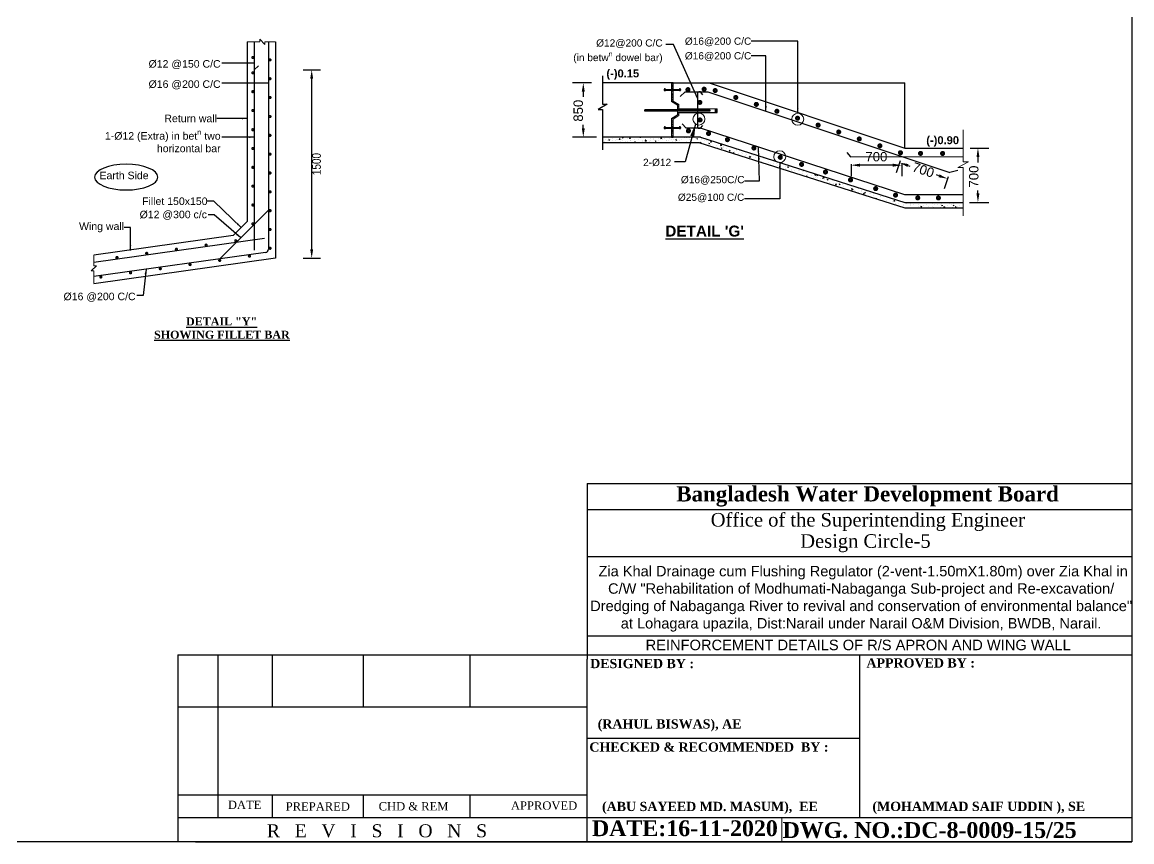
# Model space of a CAD drawing. Extents: x -358915 to 1258323, y -1667244 to -305611.
# Drawn here: x 687143 to 717799, y -1502379 to -1479739 of the extents above; entities that cross this region are included whole.
import ezdxf

# ---------------------------------------------------------------- set-up
doc = ezdxf.new("R2010")
doc.units = 0
doc.header["$LTSCALE"] = 300
doc.header["$MEASUREMENT"] = 0
doc.linetypes.add('DASHED2', pattern=[9.525, 6.35, -3.175])
doc.layers.get('0').update_dxf_attribs({"linetype": 'CONTINUOUS'})
doc.layers.get('DEFPOINTS').update_dxf_attribs({"linetype": 'CONTINUOUS'})
for name, color, linetype, lineweight in [('Dim', 7, 'CONTINUOUS', 9), ('Left Bank Profile', 7, 'CONTINUOUS', 25), ('line2', 3, 'CONTINUOUS', 30), ('ROD', 1, 'CONTINUOUS', 30)]:
    doc.layers.add(name, color=color, linetype=linetype, lineweight=lineweight)
for name, color, linetype in [('DOTTED', 240, 'DASHED2'), ('LINE', 7, 'CONTINUOUS'), ('REINF.', 1, 'CONTINUOUS'), ('TEXT', 10, 'CONTINUOUS'), ('TXT', 7, 'CONTINUOUS')]:
    doc.layers.add(name, color=color, linetype=linetype)
doc.styles.add('Arial', font='arial.ttf')
doc.styles.add('DIM', font='isocp3.shx')
doc.styles.add('dimText', font='ARIALN.TTF')
doc.dimstyles.new('3', dxfattribs={"dimtxt": 225, "dimasz": 350, "dimexe": 100, "dimexo": 25, "dimgap": 9, "dimtad": 0, "dimdec": 0, "dimzin": 0, "dimdsep": 46, "dimtxsty": 'Standard', "dimcen": 0, "dimclrd": 5, "dimclre": 6, "dimclrt": 256, "dimadec": 0, "dimazin": 0, "dimtfac": 1, "dimtdec": 0, "dimtofl": 0, "dimtmove": 2, "dimatfit": 3, "dimfxl": 1, "dimtolj": 1, "dimtzin": 0, "dimarcsym": 0})
doc.dimstyles.new('dim n_120', dxfattribs={"dimtxt": 240, "dimasz": 240, "dimexe": 240, "dimexo": 150, "dimgap": 100, "dimtad": 2, "dimdec": 0, "dimzin": 0, "dimdsep": 46, "dimtxsty": 'DIM', "dimcen": 350, "dimclrd": 5, "dimclre": 5, "dimclrt": 7, "dimadec": 0, "dimazin": 0, "dimtfac": 1, "dimtdec": 0, "dimtmove": 0, "dimatfit": 3, "dimfxl": 240, "dimfxlon": 1, "dimtolj": 1, "dimtzin": 0, "dimarcsym": 0})
doc.dimstyles.new('dim_250', dxfattribs={"dimtxt": 500, "dimasz": 500, "dimexe": 500, "dimexo": 100, "dimgap": 150, "dimtad": 1, "dimdec": 0, "dimzin": 0, "dimdsep": 46, "dimtxsty": 'Arial', "dimcen": 350, "dimclrd": 5, "dimclre": 5, "dimclrt": 7, "dimadec": 0, "dimazin": 0, "dimtfac": 1, "dimtdec": 0, "dimtmove": 0, "dimatfit": 3, "dimfxl": 500, "dimfxlon": 1, "dimtolj": 1, "dimtzin": 0, "dimarcsym": 0})
doc.dimstyles.new('dim_60', dxfattribs={"dimtxt": 120, "dimasz": 120, "dimexe": 60, "dimexo": 60, "dimgap": 50, "dimtad": 1, "dimdec": 0, "dimzin": 0, "dimdsep": 46, "dimtxsty": 'DIM', "dimcen": 0.09, "dimclrd": 5, "dimclre": 5, "dimclrt": 7, "dimadec": 0, "dimazin": 0, "dimtfac": 1, "dimtdec": 0, "dimtmove": 0, "dimatfit": 3, "dimfxl": 1, "dimtolj": 1, "dimtzin": 0, "dimarcsym": 0})
doc.dimstyles.new('dim_70', dxfattribs={"dimtxt": 140, "dimasz": 140, "dimexe": 70, "dimexo": 40, "dimgap": 50, "dimtad": 1, "dimdec": 0, "dimzin": 0, "dimdsep": 46, "dimtxsty": 'Arial', "dimcen": 0.09, "dimclrd": 5, "dimclre": 5, "dimclrt": 7, "dimadec": 0, "dimazin": 0, "dimtfac": 1, "dimtdec": 0, "dimtmove": 0, "dimatfit": 3, "dimfxl": 1, "dimtolj": 1, "dimtzin": 0, "dimarcsym": 0})
pattern_1 = [(142.5, (1410197.66, -1520569.967), (0.62993358, 19.2682377), [0, -15.2, 0, -17, 0, -16.25]), (172.5, (1410197.66, -1520569.967), (-17.69776705, 28.22146065), [0, -8.2, 0, -13.7, 0, -5.25]), (212.5, (1410209.96, -1520569.967), (-31.1414186, 0.05659054), [0, -5, 0, -18, 0, -23.5]), (222.5, (1410209.96, -1520569.967), (-30.061266, 8.7767556), [0, -2.5, 0, -11.8, 0, -13.5])]

# ---------------------------------------------------------------- blocks, each defined once
blk = doc.blocks.new('*D950')
at = {"layer": 'DEFPOINTS', "color": 0, "ltscale": 50, "transparency": 16777216}
for p in [(713232, -1483217), (713219, -1484716), (713548, -1484716)]:
    blk.add_point(p, dxfattribs=at)
at = {"layer": 'Dim', "color": 5, "lineweight": -2, "ltscale": 50, "transparency": 16777216}
for p, q in [((713332, -1483217), (713848, -1483217)), ((713548, -1483467), (713548, -1483617)), ((713548, -1484466), (713548, -1484388)), ((713319, -1484716), (713848, -1484716))]:
    blk.add_line(p, q, dxfattribs=at)
at = {"layer": 'Dim', "color": 5, "ltscale": 50, "transparency": 16777216}
for points in [[(713507, -1483467), (713590, -1483467), (713548, -1483217)], [(713507, -1484466), (713590, -1484466), (713548, -1484716)]]:
    blk.add_solid(points, dxfattribs=at)
at = {"layer": 'Dim', "color": 7, "ltscale": 50, "transparency": 16777216, "insert": (713434, -1484003), "char_height": 260, "attachment_point": 5, "rotation": 90, "style": 'Arial'}
blk.add_mtext('\\A1;700', dxfattribs=at)
blk = doc.blocks.new('*D951')
at = {"layer": 'DEFPOINTS', "color": 0, "ltscale": 50, "transparency": 16777216}
for p in [(702973, -1481411), (702645, -1482917), (703107, -1482917)]:
    blk.add_point(p, dxfattribs=at)
at = {"layer": 'Dim', "color": 5, "lineweight": -2, "ltscale": 50, "transparency": 16777216}
for p, q in [((702873, -1481411), (702345, -1481411)), ((702645, -1481661), (702645, -1481797)), ((702645, -1482667), (702645, -1482571)), ((703007, -1482917), (702345, -1482917))]:
    blk.add_line(p, q, dxfattribs=at)
at = {"layer": 'Dim', "color": 5, "ltscale": 50, "transparency": 16777216}
for points in [[(702603, -1481661), (702686, -1481661), (702645, -1481411)], [(702603, -1482667), (702686, -1482667), (702645, -1482917)]]:
    blk.add_solid(points, dxfattribs=at)
at = {"layer": 'Dim', "color": 7, "ltscale": 50, "transparency": 16777216, "insert": (702506, -1482184), "char_height": 260, "attachment_point": 5, "rotation": 90, "style": 'Arial'}
blk.add_mtext('\\A1;850', dxfattribs=at)
blk = doc.blocks.new('huk')
at = {"layer": 'Dim'}
h = blk.add_hatch(dxfattribs=at)
h.set_pattern_fill('ANSI31', color=15)
h.set_pattern_definition([(45, (-358365.36117, -19477.47705), (-0.08838834765, 0.08838834765), [])])
h.paths.add_polyline_path([(13, 3, 0.75964), (-13, 3), (-94, 3, 4.674984), (-94, -6), (-12, -6, 0.637498), (12, -6), (94, -6, 4.674984), (94, 3)])
h.paths.add_polyline_path([(-6, 0, -1), (6, 0, -1)], flags=16)
at = {"layer": 'DOTTED', "color": 8}
for points in [[(-94, 3), (-13, 3)], [(13, 3), (94, 3)], [(-94, -6), (-12, -6)], [(12, -6), (94, -6)]]:
    blk.add_lwpolyline(points, dxfattribs=at)
blk.add_circle((0, 0), 6.04, dxfattribs=at)
for centre, radius, start, end in [((-104, -1), 11, 24.1477, 335.8523), ((0, 0), 13, 15.5565, 164.4435), ((104, -1), 11, 204.1477, 155.8523), ((0, 0), 13, 204.9652, 335.0348)]:
    blk.add_arc(centre, radius, start, end, dxfattribs=at)
blk = doc.blocks.new('*D952')
at = {"layer": 'DEFPOINTS', "color": 0, "ltscale": 50, "transparency": 16777216}
for p in [(711427, -1483475), (712708, -1484062), (712756, -1483918)]:
    blk.add_point(p, dxfattribs=at)
at = {"layer": 'Dim', "color": 5, "lineweight": -2, "ltscale": 50, "transparency": 16777216}
for p, q in [((711396, -1483570), (711285, -1483903)), ((711617, -1483698), (711667, -1483715)), ((712471, -1483983), (712399, -1483959)), ((712725, -1484013), (712614, -1484346))]:
    blk.add_line(p, q, dxfattribs=at)
at = {"layer": 'Dim', "color": 5, "ltscale": 50, "transparency": 16777216}
for points in [[(711630, -1483658), (711603, -1483737), (711379, -1483619)], [(712484, -1483943), (712458, -1484022), (712708, -1484062)]]:
    blk.add_solid(points, dxfattribs=at)
at = {"layer": 'Dim', "color": 7, "ltscale": 50, "transparency": 16777216, "insert": (712038, -1483821), "char_height": 260, "attachment_point": 5, "rotation": 341.5695, "style": 'Arial'}
blk.add_mtext('\\A1;700', dxfattribs=at)
blk = doc.blocks.new('*D953')
at = {"layer": 'DEFPOINTS', "color": 0, "ltscale": 50, "transparency": 16777216}
for p in [(710042, -1483563), (710042, -1483689), (711442, -1483563)]:
    blk.add_point(p, dxfattribs=at)
at = {"layer": 'Dim', "color": 5, "lineweight": -2, "ltscale": 50, "transparency": 16777216}
for p, q in [((710042, -1483663), (710042, -1483989)), ((711192, -1483689), (710292, -1483689)), ((711442, -1483663), (711442, -1483989))]:
    blk.add_line(p, q, dxfattribs=at)
at = {"layer": 'Dim', "color": 5, "ltscale": 50, "transparency": 16777216}
for points in [[(710292, -1483647), (710292, -1483731), (710042, -1483689)], [(711192, -1483647), (711192, -1483731), (711442, -1483689)]]:
    blk.add_solid(points, dxfattribs=at)
at = {"layer": 'Dim', "color": 7, "ltscale": 50, "transparency": 16777216, "insert": (710742, -1483456), "char_height": 260, "attachment_point": 5, "style": 'Arial'}
blk.add_mtext('\\A1;700', dxfattribs=at)
blk = doc.blocks.new('*D1368')
at = {"layer": 'DEFPOINTS', "color": 0, "ltscale": 50, "transparency": 16777216}
for p in [(694401, -1481058), (695141, -1481058), (694401, -1486258)]:
    blk.add_point(p, dxfattribs=at)
at = {"layer": 'Dim', "color": 5, "lineweight": -2, "ltscale": 50, "transparency": 16777216}
for p, q in [((694901, -1481058), (695381, -1481058)), ((695141, -1486018), (695141, -1481298)), ((694901, -1486258), (695381, -1486258))]:
    blk.add_line(p, q, dxfattribs=at)
at = {"layer": 'Dim', "color": 5, "ltscale": 50, "transparency": 16777216}
for points in [[(695101, -1481298), (695181, -1481298), (695141, -1481058)], [(695101, -1486018), (695181, -1486018), (695141, -1486258)]]:
    blk.add_solid(points, dxfattribs=at)
at = {"layer": 'Dim', "color": 7, "ltscale": 50, "transparency": 16777216, "insert": (695274, -1483658), "char_height": 240, "attachment_point": 5, "rotation": 90, "style": 'dimText'}
blk.add_mtext('\\A1;1500', dxfattribs=at)

msp = doc.modelspace()

# ---------------------------------------------------------------- hatches: boundary and pattern name
at = {"layer": 'Dim'}
h = msp.add_hatch(dxfattribs=at)
h.set_pattern_fill('AR-SAND', color=8, scale=10)
h.set_pattern_definition(pattern_1)
h.paths.add_polyline_path([(705085.2, -1481417), (705125.2, -1481417), (705125.2, -1481916.9), (705285.2, -1482016.9), (705285.2, -1482104.8), (705245.2, -1482104.8), (705245.2, -1482031.2), (705085.2, -1481931.2)])
h = msp.add_hatch(color=15, dxfattribs=at)
h.dxf.hatch_style = 1
h.paths.add_polyline_path([(704345.6, -1482158.8), (704345.6, -1482198.8), (706144.5, -1482198.8), (706144.5, -1482158.8)])
h = msp.add_hatch(dxfattribs=at)
h.set_pattern_fill('AR-SAND', color=8, scale=10)
h.set_pattern_definition(pattern_1)
h.paths.add_polyline_path([(705125.2, -1482917), (705085.2, -1482917), (705085.2, -1482402.7), (705245.2, -1482302.7), (705245.2, -1482229.1), (705285.2, -1482229.1), (705285.2, -1482316.9), (705125.2, -1482416.9)])
h = msp.add_hatch(color=15, dxfattribs=at)
h.dxf.hatch_style = 1
h.paths.add_polyline_path([(706294.2, -1482129.1), (706345.2, -1482129.1), (706345.1, -1482229.1), (706294.1, -1482229.1)])

# ---------------------------------------------------------------- linework, layer by layer
for p, q in [((705245.2, -1482127.6), (706345.2, -1482129.1)), ((705245.2, -1482229.1), (706345.1, -1482229.1))]:
    msp.add_line(p, q)
for points in [[(706294.1, -1482229.1), (706294.2, -1482129.1)], [(706345.1, -1482229.1), (706345.2, -1482129.1)]]:
    msp.add_lwpolyline(points)
at = {"layer": 'Dim', "ltscale": 500}
msp.add_line((705007.9, -1481417), (703171.8, -1481417), dxfattribs=at)
at = {"layer": 'Dim', "ltscale": 50}
msp.add_line((692969.8, -1485635.2), (692969.8, -1485635.2), dxfattribs=at)
at = {"layer": 'Dim', "lineweight": 15}
for points in [[(694139.8, -1480278.5), (693846.9, -1480278.5), (693846.9, -1480358), (693712.3, -1480211.8), (693712.3, -1480278.5), (693359.8, -1480278.5)], [(689117.5, -1486176.6), (689117.5, -1486469.5), (689197, -1486469.5), (689050.8, -1486604.1), (689117.5, -1486604.1), (689117.5, -1486956.6)]]:
    msp.add_lwpolyline(points, dxfattribs=at)
at = {"layer": 'Dim', "ltscale": 50}
msp.add_lwpolyline([(713143.5, -1482714.9), (713143.5, -1483596.4), (713284.6, -1483596.4), (712991.8, -1483756.2), (713142.9, -1483756.2), (713143.7, -1485092.6)], dxfattribs=at)
for centre in [(705839.3, -1482414.7), (708570, -1482420.7), (708071.6, -1483454.1)]:
    msp.add_circle(centre, 164.6, dxfattribs=at)
at = {"layer": 'Left Bank Profile'}
msp.add_lwpolyline([(691934.9, -1502379.4), (717799, -1502379.4)], dxfattribs=at)
msp.add_lwpolyline([(691934.9, -1502379.4), (717799, -1502379.4)], dxfattribs=at)
at = {"layer": 'LINE'}
for p, q in [((693359.8, -1480278.5), (693359.8, -1485245.2)), ((694139.8, -1480278.5), (694139.8, -1486258.5)), ((706124.7, -1481417), (711524.7, -1481417)), ((693359.8, -1485245.2), (692969.8, -1485635.2)), ((692969.8, -1485635.2), (689117.5, -1486176.6)), ((694139.8, -1486258.5), (689117.5, -1486964.3)), ((702753.7, -1492484.7), (717799, -1492484.7)), ((702753.7, -1492484.7), (702753.7, -1497330.4)), ((702753.7, -1493198.1), (717799, -1493198.1)), ((702753.7, -1494501), (717799, -1494501)), ((702753.7, -1496694), (717799, -1496694)), ((691442, -1497210.8), (702431.9, -1497210.8)), ((691442, -1497210.8), (691442, -1502379.4)), ((692224.2, -1497210.8), (702753.7, -1497210.8)), ((692552, -1497210.8), (692552, -1501711.8)), ((692552, -1497210.8), (692552, -1501711.8)), ((692552, -1497210.8), (692552, -1501711.8)), ((692552, -1497210.8), (692552, -1501711.8)), ((694048.1, -1497210.8), (694048.1, -1498654.3)), ((696568.8, -1498654.3), (696568.8, -1497210.6)), ((699516.5, -1498654.3), (699516.5, -1497210.8)), ((702753.7, -1497210.8), (717799, -1497210.8)), ((710276.4, -1497210.8), (710276.4, -1501711.8)), ((702753.7, -1502379.4), (702753.7, -1497330.4)), ((691442, -1498654.3), (702431.9, -1498654.3)), ((692224.2, -1498654.3), (702753.7, -1498654.3)), ((702753.7, -1499515.3), (710276.4, -1499515.3)), ((691442, -1501084.2), (702431.9, -1501084.2)), ((692224.2, -1501084.2), (702753.7, -1501084.2)), ((692224.2, -1501084.2), (702431.9, -1501084.2)), ((692224.2, -1501084.2), (702431.9, -1501084.2)), ((694048.1, -1501084.2), (694048.1, -1501711.8)), ((696568.8, -1501711.8), (696568.8, -1501084.2)), ((699516.5, -1501711.8), (699516.5, -1501084.2)), ((691442, -1501711.8), (702431.9, -1501711.8)), ((692224.2, -1501711.8), (702753.7, -1501711.8)), ((692224.2, -1501711.8), (702431.9, -1501711.8)), ((692224.2, -1501711.8), (702431.9, -1501711.8)), ((702753.7, -1501711.8), (717799, -1501711.8)), ((705576.6, -1501711.8), (717799, -1501711.8)), ((705576.6, -1501711.8), (717799, -1501711.8)), ((705576.6, -1501711.8), (717799, -1501711.8))]:
    msp.add_line(p, q, dxfattribs=at)
at = {"layer": 'LINE', "ltscale": 500}
for p, q in [((705125.2, -1481417), (703171.8, -1481417)), ((711524.7, -1483217), (711524.7, -1481417)), ((705881.3, -1482917), (703177, -1482917)), ((705858.1, -1483067), (703177, -1483067))]:
    msp.add_line(p, q, dxfattribs=at)
at = {"layer": 'LINE', "color": 51, "lineweight": 15}
for p, q in [((703191.7, -1483060.5), (703191.7, -1483060.5)), ((703239.1, -1483039.7), (703239.1, -1483039.7)), ((703258, -1482990.7), (703258, -1482990.7)), ((703308.1, -1483020.7), (703308.1, -1483020.7)), ((703334.9, -1482951.9), (703334.9, -1482951.9)), ((703373.6, -1483000.3), (703349.7, -1483002.4)), ((703349.8, -1483002.4), (703354.4, -1482977.4)), ((703373.6, -1483000.3), (703354.3, -1482977.3)), ((703437.3, -1483065.4), (703437.3, -1483065.4)), ((703439.3, -1482949.2), (703439.3, -1482949.2)), ((703460, -1483016.3), (703460, -1483016.3)), ((703521.7, -1483011.7), (703521.7, -1483011.7)), ((703568.2, -1482991.9), (703568.2, -1482991.9)), ((703590.8, -1482969.1), (703590.8, -1482969.1)), ((703660.5, -1482975.2), (703636.6, -1482977.3)), ((703636.7, -1482977.3), (703641.3, -1482952.3)), ((703660.5, -1482975.2), (703641.3, -1482952.2)), ((703650.9, -1483056.4), (703650.9, -1483056.4)), ((703665.4, -1483044.5), (703665.4, -1483044.5)), ((703690.9, -1482982.3), (703690.9, -1482982.3)), ((703747.4, -1482928.2), (703719.4, -1482917.4)), ((703727.6, -1482941.6), (703719.4, -1482917.4)), ((703747.4, -1482928.2), (703727.5, -1482941.6)), ((703735.2, -1483002.6), (703735.2, -1483002.6)), ((703801.5, -1483032), (703801.5, -1483032)), ((703864.4, -1483047.3), (703864.4, -1483047.3)), ((703868.3, -1482941.3), (703868.3, -1482941.3)), ((703947.4, -1482950.1), (703923.5, -1482952.2)), ((703923.6, -1482952.2), (703928.2, -1482927.2)), ((703947.4, -1482950.1), (703928.2, -1482927.1)), ((703943.8, -1483067), (703930.8, -1483053.4)), ((703931.7, -1483067), (703933, -1483055.7)), ((703943.5, -1483015.5), (703943.5, -1483015.5)), ((703948.7, -1482993.6), (703948.7, -1482993.6)), ((704083.5, -1483057.2), (704055.5, -1483046.4)), ((704062.4, -1483067), (704055.5, -1483046.4)), ((704083.5, -1483057.2), (704069, -1483067)), ((704070.3, -1482966.9), (704070.3, -1482966.9)), ((704077.9, -1483038.3), (704077.9, -1483038.3)), ((704095, -1483035.5), (704095, -1483035.5)), ((704162.3, -1482984.6), (704162.3, -1482984.6)), ((704195.1, -1483048.7), (704195.1, -1483048.7)), ((704234.3, -1482925), (704210.4, -1482927.1)), ((704210.5, -1482927.1), (704212.4, -1482917)), ((704234.3, -1482925), (704227.6, -1482917)), ((704275.7, -1482995.1), (704275.7, -1482995.1)), ((704291.4, -1483029.3), (704291.4, -1483029.3)), ((704342.5, -1482924.2), (704342.5, -1482924.2)), ((704355.5, -1483027.5), (704359.9, -1482989.5)), ((704391, -1483022), (704355.5, -1483027.5)), ((704388.8, -1483019.7), (704357.7, -1482987.2)), ((704375.8, -1482975.6), (704375.8, -1482975.6)), ((704483.5, -1483025.1), (704483.5, -1483025.1)), ((704494, -1482944.1), (704494, -1482944.1)), ((704505, -1483020.3), (704505, -1483020.3)), ((704589.3, -1482966.5), (704589.3, -1482966.5)), ((704594.2, -1482957.3), (704594.2, -1482957.3)), ((704658.3, -1483025.1), (704630.3, -1483014.4)), ((704638.5, -1483038.6), (704630.4, -1483014.4)), ((704658.3, -1483025.1), (704638.4, -1483038.6)), ((704680.6, -1482917.5), (704680.6, -1482917.5)), ((704685.5, -1483050.7), (704685.5, -1483050.7)), ((704718.1, -1482953.5), (704718.1, -1482953.5)), ((704718.5, -1483011.3), (704718.5, -1483011.3)), ((704782.4, -1482961.2), (704786.8, -1482923.3)), ((704817.9, -1482955.8), (704782.4, -1482961.3)), ((704815.7, -1482953.5), (704784.6, -1482921)), ((704802.8, -1482957.5), (704802.8, -1482957.5)), ((704846.8, -1482990.5), (704846.8, -1482990.5)), ((704886, -1482945.7), (704886, -1482945.7)), ((704932, -1483002.2), (704932, -1483002.2)), ((704951.3, -1482993.5), (704951.3, -1482993.5)), ((704998.3, -1483010.5), (704998.3, -1483010.5)), ((705016.4, -1482948.5), (705016.4, -1482948.5)), ((705093.8, -1482975.7), (705093.8, -1482975.7)), ((705098.4, -1483023.7), (705098.4, -1483023.7)), ((705145.6, -1482993.2), (705145.6, -1482993.2)), ((705184.6, -1483033.6), (705184.6, -1483033.6)), ((705233.2, -1482993.1), (705205.2, -1482982.4)), ((705213.3, -1483006.5), (705205.2, -1482982.4)), ((705233.2, -1482993.1), (705213.3, -1483006.5)), ((705229.9, -1482939.5), (705229.9, -1482939.5)), ((705295.8, -1483001.3), (705295.8, -1483001.3)), ((705351, -1483056.9), (705351, -1483056.9)), ((705359.1, -1482984.2), (705359.1, -1482984.2)), ((705397.3, -1482919.1), (705397.3, -1482919.1)), ((705443.4, -1482930.5), (705443.4, -1482930.5)), ((705497.4, -1482932.3), (705497.4, -1482932.3)), ((705501.2, -1483029.4), (705501.2, -1483029.4)), ((705570.6, -1482933.6), (705570.6, -1482933.6)), ((705572.6, -1482975.2), (705572.6, -1482975.2)), ((705657, -1482921.4), (705657, -1482921.4)), ((705704.1, -1482926.3), (705704.1, -1482926.3)), ((705708.9, -1483059.4), (705708.9, -1483059.4)), ((705750, -1482965.6), (705750, -1482965.6)), ((705808, -1482961.1), (705780, -1482950.3)), ((705788.2, -1482974.5), (705780.1, -1482950.3)), ((705786.2, -1482966.1), (705786.2, -1482966.1)), ((705808, -1482961.1), (705788.1, -1482974.5)), ((705803.9, -1482973.7), (705803.9, -1482973.7)), ((705877.2, -1483073), (705881, -1483052.3)), ((705900.3, -1483075.2), (705881, -1483052.3)), ((705900.3, -1483075.2), (705887.7, -1483076.3)), ((705901.5, -1482985.5), (705901.5, -1482985.5)), ((705906.1, -1482951.9), (705906.1, -1482951.9)), ((705999.7, -1482957.1), (705999.7, -1482957.1)), ((706001.7, -1482998.7), (706001.7, -1482998.7)), ((706037.2, -1483013.7), (706037.2, -1483013.7)), ((706144.1, -1483090.1), (706116.1, -1483079.3)), ((706124.3, -1483103.5), (706116.2, -1483079.3)), ((706116.4, -1483113.2), (706116.4, -1483113.2)), ((706144.1, -1483090.1), (706124.2, -1483103.5)), ((706163.3, -1483052.3), (706167.9, -1483027.2)), ((706187.2, -1483050.1), (706163.3, -1483052.2)), ((706163.6, -1483106.7), (706163.6, -1483106.7)), ((706187.2, -1483050.1), (706167.9, -1483027.2)), ((706270.5, -1483053.7), (706270.5, -1483053.7)), ((706324.1, -1483143.2), (706324.1, -1483143.2)), ((706377.1, -1483097.7), (706377.1, -1483097.7)), ((706472.5, -1483146.8), (706436.9, -1483152.3)), ((706437, -1483152.3), (706441.4, -1483114.3)), ((706470.3, -1483144.5), (706439.1, -1483112)), ((706359.5, -1483189.7), (706359.5, -1483189.7)), ((706480.2, -1483219.1), (706452.2, -1483208.4)), ((706460.4, -1483232.5), (706452.3, -1483208.4)), ((706480.2, -1483219.1), (706460.3, -1483232.5)), ((706511, -1483209.6), (706511, -1483209.6)), ((706526.2, -1483168.8), (706526.2, -1483168.8)), ((706584.3, -1483273.8), (706584.3, -1483273.8)), ((706611.2, -1483222.8), (706611.2, -1483222.8)), ((706668.6, -1483293.1), (706668.6, -1483293.1)), ((706681.6, -1483303), (706686.2, -1483277.9)), ((706705.5, -1483300.8), (706681.6, -1483302.9)), ((706705.5, -1483300.8), (706686.2, -1483277.8)), ((706731.5, -1483197), (706731.5, -1483197)), ((706736.4, -1483330.1), (706736.4, -1483330.1)), ((706816.3, -1483348.1), (706788.3, -1483337.4)), ((706796.5, -1483361.5), (706788.4, -1483337.4)), ((706816.3, -1483348.1), (706796.4, -1483361.5)), ((706797.7, -1483337.8), (706797.7, -1483337.8)), ((706817.5, -1483313.8), (706817.5, -1483313.8)), ((706863.8, -1483256.1), (706863.8, -1483256.1)), ((706882.1, -1483284), (706882.1, -1483284)), ((706944.1, -1483360.1), (706944.1, -1483360.1)), ((706968.5, -1483277.9), (706971.3, -1483262.6)), ((706992.4, -1483275.7), (706968.5, -1483277.8)), ((706969, -1483413.9), (706969, -1483413.9)), ((706992.4, -1483275.7), (706985, -1483266.9)), ((707011.3, -1483328.8), (707011.3, -1483328.8)), ((707050.8, -1483353.9), (707050.8, -1483353.9)), ((707120.5, -1483433.8), (707120.5, -1483433.8)), ((707146.2, -1483385.7), (707146.2, -1483385.7)), ((707220.6, -1483447), (707220.6, -1483447)), ((707237.7, -1483475.7), (707242.1, -1483437.7)), ((707271, -1483467.9), (707239.9, -1483435.4)), ((707284.1, -1483393.9), (707284.1, -1483393.9)), ((707351.6, -1483413.9), (707351.6, -1483413.9)), ((707152.4, -1483477.1), (707124.4, -1483466.4)), ((707125.5, -1483469.5), (707124.4, -1483466.4)), ((707152.4, -1483477.1), (707151.4, -1483477.8)), ((707175.2, -1483478.3), (707175.2, -1483478.3)), ((707273.3, -1483470.2), (707237.7, -1483475.8)), ((707388.7, -1483469.3), (707388.7, -1483469.3)), ((707473.3, -1483480.2), (707473.3, -1483480.2)), ((707486.8, -1483528.5), (707491.5, -1483503.5)), ((707510.7, -1483526.4), (707486.8, -1483528.5)), ((707510.7, -1483526.4), (707491.4, -1483503.4)), ((707564.2, -1483577), (707564.2, -1483577)), ((707624.7, -1483500.2), (707624.7, -1483500.2)), ((707724.9, -1483513.4), (707724.9, -1483513.4)), ((707730, -1483657.9), (707730, -1483657.9)), ((707766.2, -1483602.6), (707766.2, -1483602.6)), ((707830.1, -1483671.1), (707830.1, -1483671.1)), ((707893.7, -1483655.7), (707893.7, -1483655.7)), ((707971.6, -1483630.8), (707971.6, -1483630.8)), ((708022.9, -1483700.4), (708022.9, -1483700.4)), ((708042.5, -1483760.8), (708040.7, -1483758.9)), ((708082.7, -1483704.4), (708082.7, -1483704.4)), ((708107.2, -1483646.7), (708107.2, -1483646.7)), ((708179.4, -1483660.8), (708179.4, -1483660.8)), ((708234.2, -1483724.3), (708234.2, -1483724.3)), ((708236.4, -1483691.4), (708236.4, -1483691.4)), ((708292, -1483754.1), (708296.7, -1483729)), ((708315.9, -1483752), (708292, -1483754.1)), ((708315.9, -1483752), (708296.6, -1483729)), ((708334.4, -1483737.5), (708334.4, -1483737.5)), ((708379.6, -1483716.5), (708376.8, -1483708.3)), ((708387, -1483711.5), (708379.5, -1483716.5)), ((708184.2, -1483794), (708184.2, -1483794)), ((708233.7, -1483792.8), (708233.7, -1483792.8)), ((708386.3, -1483819.6), (708386.3, -1483819.6)), ((708400.3, -1483841), (708400.3, -1483841)), ((708467, -1483832.8), (708467, -1483832.8)), ((708591.6, -1483847.7), (708591.6, -1483847.7)), ((708613.8, -1483831.9), (708613.8, -1483831.9)), ((708692.2, -1483928.5), (708692.2, -1483928.5)), ((708700.2, -1483872.9), (708700.2, -1483872.9)), ((708735.5, -1483832.1), (708707.5, -1483821.4)), ((708715.7, -1483845.6), (708707.6, -1483821.4)), ((708735.5, -1483832.1), (708715.6, -1483845.5)), ((708799.4, -1483877.7), (708799.4, -1483877.7)), ((708834.2, -1484002.6), (708810.3, -1484004.7)), ((708810.4, -1484004.7), (708815, -1483979.7)), ((708834.2, -1484002.6), (708814.9, -1483979.7)), ((708837.7, -1484000.7), (708837.7, -1484000.7)), ((708843.7, -1483948.5), (708843.7, -1483948.5)), ((708905.3, -1484027.3), (708905.3, -1484027.3)), ((708933.5, -1483912.9), (708933.5, -1483912.9)), ((708943.8, -1483961.7), (708943.8, -1483961.7)), ((709006.3, -1484036.5), (709006.3, -1484036.5)), ((709071.6, -1483961.1), (709043.6, -1483950.4)), ((709051.8, -1483974.6), (709043.7, -1483950.4)), ((709071.6, -1483961.1), (709051.7, -1483974.6)), ((709070.9, -1484040.8), (709070.9, -1484040.8)), ((709121.1, -1483977.5), (709097.2, -1483979.6)), ((709097.3, -1483979.7), (709101.9, -1483954.6)), ((709121.1, -1483977.5), (709101.8, -1483954.6)), ((709118.8, -1484018.3), (709118.8, -1484018.3)), ((709196.5, -1483994.9), (709196.5, -1483994.9)), ((709211.7, -1484064.6), (709211.7, -1484064.6)), ((709248, -1484063), (709248, -1484063)), ((709266.1, -1484056.4), (709270.6, -1484018.4)), ((709301.7, -1484050.9), (709266.1, -1484056.4)), ((709299.5, -1484048.6), (709268.3, -1484016.1)), ((709461.5, -1484054), (709461.5, -1484054)), ((709034.5, -1484072), (709034.5, -1484072)), ((709301.7, -1484152.7), (709301.7, -1484152.7)), ((709304.2, -1484080.8), (709304.2, -1484080.8)), ((709407.7, -1484090.2), (709379.7, -1484079.4)), ((709387.9, -1484103.6), (709379.7, -1484079.4)), ((709407.7, -1484090.2), (709387.8, -1484103.6)), ((709419.4, -1484094.6), (709419.4, -1484094.6)), ((709453.2, -1484172.6), (709453.2, -1484172.6)), ((709537.5, -1484120.8), (709537.5, -1484120.8)), ((709553.3, -1484185.8), (709553.3, -1484185.8)), ((709639.4, -1484228.2), (709615.5, -1484230.3)), ((709615.6, -1484230.4), (709620.2, -1484205.3)), ((709639.4, -1484228.2), (709620.1, -1484205.2)), ((709621.5, -1484120.2), (709621.5, -1484120.2)), ((709625.4, -1484203.6), (709625.4, -1484203.6)), ((709626.3, -1484253.4), (709626.3, -1484253.4)), ((709743.8, -1484219.2), (709715.8, -1484208.4)), ((709723.9, -1484232.6), (709715.8, -1484208.4)), ((709743.8, -1484219.2), (709723.9, -1484232.6)), ((709770.8, -1484160.9), (709770.8, -1484160.9)), ((709805.9, -1484219.1), (709805.9, -1484219.1)), ((709831.7, -1484281.6), (709831.7, -1484281.6)), ((709839, -1484194.5), (709839, -1484194.5)), ((709926.3, -1484203.1), (709902.4, -1484205.2)), ((709902.5, -1484205.3), (709904.5, -1484194.4)), ((709926.3, -1484203.1), (709924.4, -1484200.9)), ((709957.4, -1484239), (709957.4, -1484239)), ((710039.5, -1484311.6), (710039.5, -1484311.6)), ((710079.9, -1484348.2), (710051.9, -1484337.4)), ((710060, -1484361.6), (710051.9, -1484337.4)), ((710057.6, -1484252.2), (710057.6, -1484252.2)), ((710079.9, -1484348.2), (710060, -1484361.6)), ((710066.9, -1484379.8), (710071.3, -1484341.8)), ((710102.4, -1484374.3), (710066.9, -1484379.9)), ((710100.2, -1484372), (710069.1, -1484339.6)), ((710241.5, -1484337.2), (710241.5, -1484337.2)), ((710062.7, -1484396.8), (710062.7, -1484396.8)), ((710084.5, -1484381), (710084.5, -1484381)), ((710130.4, -1484389.9), (710130.4, -1484389.9)), ((710162.8, -1484410), (710162.8, -1484410)), ((710259.6, -1484434.6), (710259.6, -1484434.6)), ((710317.8, -1484421), (710317.8, -1484421)), ((710343.9, -1484380.9), (710343.9, -1484380.9)), ((710416, -1484477.2), (710388, -1484466.4)), ((710396.1, -1484490.6), (710388, -1484466.4)), ((710416, -1484477.2), (710396.1, -1484490.6)), ((710415.4, -1484443.2), (710415.4, -1484443.2)), ((710444.6, -1484453.8), (710420.7, -1484455.9)), ((710420.8, -1484455.9), (710425.4, -1484430.9)), ((710444.6, -1484453.8), (710425.3, -1484430.8)), ((710451.7, -1484498.5), (710451.7, -1484498.5)), ((710473.1, -1484425.6), (710473.1, -1484425.6)), ((710551.1, -1484461), (710551.1, -1484461)), ((710566.9, -1484463.2), (710566.9, -1484463.2)), ((710637, -1484575.2), (710637, -1484575.2)), ((710659.5, -1484528.5), (710659.5, -1484528.5)), ((710667, -1484476.4), (710667, -1484476.4)), ((710752, -1484606.2), (710724, -1484595.5)), ((710730.5, -1484614.7), (710724.1, -1484595.5)), ((710752, -1484606.2), (710736.6, -1484616.6)), ((710784.4, -1484501.1), (710784.4, -1484501.1)), ((710850.5, -1484566.2), (710850.5, -1484566.2)), ((710861.5, -1484554.1), (710861.5, -1484554.1)), ((710943.6, -1484682.3), (710943.7, -1484681.5)), ((710944.7, -1484682.7), (710943.7, -1484681.5)), ((711024.9, -1484667.4), (711024.9, -1484667.4)), ((711066.9, -1484582.2), (711066.9, -1484582.2)), ((711249.8, -1484679.4), (711225.9, -1484681.5)), ((711226, -1484681.5), (711230.6, -1484656.4)), ((711249.8, -1484679.4), (711230.6, -1484656.4)), ((711071.8, -1484715.4), (711071.8, -1484715.4)), ((711176.4, -1484687.3), (711176.4, -1484687.3)), ((711276.5, -1484700.5), (711276.5, -1484700.5)), ((711279.5, -1484745.4), (711279.5, -1484745.4)), ((711355.5, -1484752.5), (711355.5, -1484752.5)), ((711481.6, -1484771), (711481.6, -1484771)), ((711484.7, -1484797.2), (711484.7, -1484797.2)), ((711529.1, -1484733.8), (711529.1, -1484733.8)), ((711569, -1484743.5), (711569, -1484743.5)), ((711680.6, -1484753.7), (711680.6, -1484753.7)), ((711687, -1484799.2), (711687, -1484799.2)), ((711698.2, -1484788.2), (711698.2, -1484788.2)), ((711780.8, -1484766.9), (711780.8, -1484766.9)), ((711782.6, -1484734.5), (711782.6, -1484734.5)), ((711894.7, -1484829.2), (711894.7, -1484829.2)), ((711911.7, -1484779.2), (711911.7, -1484779.2)), ((711999.1, -1484832.2), (711971.1, -1484821.4)), ((711979.2, -1484845.6), (711971.1, -1484821.4)), ((711999.1, -1484832.2), (711979.2, -1484845.6)), ((711996.1, -1484725.5), (711996.1, -1484725.5)), ((712033.4, -1484800.1), (712033.4, -1484800.1)), ((712091.9, -1484721.6), (712091.9, -1484721.6)), ((712096.8, -1484854.8), (712096.8, -1484854.8)), ((712125.3, -1484770.2), (712125.3, -1484770.2)), ((712184, -1484741.3), (712184, -1484741.3)), ((712184.9, -1484820.1), (712184.9, -1484820.1)), ((712285, -1484833.3), (712285, -1484833.3)), ((712297.3, -1484749.8), (712297.3, -1484749.8)), ((712320.9, -1484867), (712322.7, -1484856.9)), ((712331.2, -1484867), (712322.7, -1484856.9)), ((712338.8, -1484761.2), (712338.8, -1484761.2)), ((712417.3, -1484781.4), (712417.3, -1484781.4)), ((712505, -1484779.8), (712505, -1484779.8)), ((712536.8, -1484867), (712524.4, -1484854)), ((712525.4, -1484867), (712526.6, -1484856.3)), ((712537.6, -1484866.5), (712537.6, -1484866.5)), ((712573.9, -1484800.2), (712545.9, -1484789.4)), ((712554.1, -1484813.6), (712546, -1484789.4)), ((712552.3, -1484752.1), (712552.3, -1484752.1)), ((712573.9, -1484800.2), (712554, -1484813.6)), ((712583.9, -1484728.7), (712583.9, -1484728.7)), ((712605, -1484856.9), (712609.6, -1484831.8)), ((712628.9, -1484854.7), (712605, -1484856.8)), ((712628.9, -1484854.7), (712609.6, -1484831.8)), ((712650.6, -1484821.4), (712650.6, -1484821.4)), ((712684, -1484741.9), (712684, -1484741.9)), ((712707.1, -1484805.4), (712707.1, -1484805.4)), ((712765.9, -1484743.1), (712765.9, -1484743.1)), ((712825.5, -1484779.8), (712825.5, -1484779.8)), ((712857.3, -1484867), (712844.9, -1484854)), ((712845.9, -1484867), (712847.1, -1484856.3)), ((712858.1, -1484866.5), (712858.1, -1484866.5)), ((712894.4, -1484800.2), (712866.4, -1484789.4)), ((712874.6, -1484813.6), (712866.4, -1484789.4)), ((712872.8, -1484752.1), (712872.8, -1484752.1)), ((712894.4, -1484800.2), (712874.5, -1484813.6)), ((712904.4, -1484728.7), (712904.4, -1484728.7)), ((712949.3, -1484854.7), (712925.4, -1484856.8)), ((712925.5, -1484856.9), (712930.1, -1484831.8)), ((712949.3, -1484854.7), (712930.1, -1484831.8)), ((712971, -1484821.4), (712971, -1484821.4)), ((713004.5, -1484741.9), (713004.5, -1484741.9)), ((713027.5, -1484805.4), (713027.5, -1484805.4))]:
    msp.add_line(p, q, dxfattribs=at)
at = {"layer": 'LINE', "color": 7, "lineweight": 9}
for p, q in [((708131, -1501711.8), (708131, -1502379.4)), ((703254.4, -1502379.4), (691442, -1502379.4)), ((717799, -1502379.4), (703254.4, -1502379.4)), ((714695.2, -1502379.4), (715712.4, -1502379.4))]:
    msp.add_line(p, q, dxfattribs=at)
at = {"layer": 'LINE'}
msp.add_lwpolyline([(717799, -1502379.4), (661824.5, -1502379.4), (661824.5, -1462797.5), (717799, -1462797.5)], close=True, dxfattribs=at)
at = {"layer": 'LINE', "lineweight": 15}
for points in [[(705085.2, -1481417), (705085.2, -1481729.2)], [(705125.2, -1481417), (705125.2, -1481728.7)], [(705085.2, -1481729.2), (705085.2, -1481931.2), (705245.2, -1482031.2), (705245.2, -1482158.8)], [(705125.2, -1481728.7), (705125.2, -1481916.9), (705285.2, -1482016.9), (705285.2, -1482127.7)], [(705245.2, -1482198.8), (705245.2, -1482302.7), (705085.2, -1482402.7), (705085.2, -1482917)], [(705285.2, -1482229.1), (705285.2, -1482316.9), (705125.2, -1482416.9), (705125.2, -1482917)]]:
    msp.add_lwpolyline(points, dxfattribs=at)
at = {"layer": 'LINE', "ltscale": 500}
for points in [[(705125.2, -1481417), (706124.7, -1481417), (711524.7, -1483217), (713143.5, -1483217)], [(705836, -1483059.9), (711524.7, -1484867), (713143.7, -1484867)], [(705881.3, -1482917), (711524.7, -1484717), (713143.6, -1484717)]]:
    msp.add_lwpolyline(points, dxfattribs=at)
at = {"layer": 'LINE', "extrusion": (0, 0, -1)}
msp.add_ellipse((690018.1, -1484018.7, 0), major_axis=(-874.8, 0), ratio=0.4051249, dxfattribs=at)
at = {"layer": 'line2', "color": 2}
msp.add_line((704345.6, -1482198.8), (704345.6, -1482158.8), dxfattribs=at)
at = {"layer": 'line2', "color": 5}
msp.add_lwpolyline([(703171.8, -1481220.5), (703171.8, -1482006.3), (703308.3, -1482006.3), (703053.1, -1482148.2), (703177, -1482146.9), (703177, -1483268.3)], dxfattribs=at)
at = {"layer": 'line2', "color": 1}
for points in [[(705125.2, -1481417), (705085.2, -1481417)], [(705085.2, -1481621.9), (705093.7, -1481628.7), (705105.4, -1481631.6), (705118, -1481628.3), (705125.2, -1481622.5)], [(705085.2, -1482917), (705125.2, -1482917)]]:
    msp.add_lwpolyline(points, dxfattribs=at)
at = {"layer": 'line2', "color": 2}
for points in [[(706144.5, -1482158.8), (704345.6, -1482158.8)], [(706144.5, -1482198.8), (704345.6, -1482198.8)], [(706144.5, -1482158.8), (706144.5, -1482198.8)]]:
    msp.add_lwpolyline(points, dxfattribs=at)
at = {"layer": 'REINF.'}
for p, q in [((693554.8, -1480278.5), (693554.8, -1486038.7)), ((693944.8, -1480278.5), (693944.8, -1486009.9)), ((693944.8, -1484936), (692603.3, -1486277.5)), ((693840.8, -1485709.7), (689117.5, -1486373.6)), ((693866.4, -1486100), (689117.5, -1486767.4))]:
    msp.add_line(p, q, dxfattribs=at)
msp.add_lwpolyline([(693671.2, -1480942), (693554.8, -1481058.5)], dxfattribs=at)
msp.add_arc((693853.8, -1486009.9), 91, 278, 0, dxfattribs=at)
at = {"layer": 'ROD'}
for points, const_width in [([(693533.3, -1480708.4, -1), (693494.3, -1480721.8, -1)], 47.9), ([(694007, -1480773.6, -1), (693968.1, -1480787, -1)], 47.9), ([(693533.9, -1481130.6, -1), (693495, -1481144, -1)], 47.9), ([(694007.6, -1481293.6, -1), (693968.7, -1481307, -1)], 47.9), ([(693534.5, -1481650.6, -1), (693495.6, -1481664, -1)], 47.9), ([(705510.4, -1481582.7, 1), (705562.2, -1481621.4, 1)], 75.3), ([(705957.4, -1481569.7, 1), (706009.2, -1481608.4, 1)], 75.3), ([(706262.6, -1481607.9, 1), (706314.3, -1481646.7, 1)], 75.3), ([(694008.3, -1481813.6, -1), (693969.3, -1481827, -1)], 47.9), ([(705889.9, -1481934.5, -1), (705838.1, -1481973.3, -1)], 75.3), ([(706831.4, -1481798.8, 1), (706883.1, -1481837.5, 1)], 75.3), ([(693535.2, -1482170.6, -1), (693496.2, -1482184, -1)], 47.9), ([(707400.2, -1481989.6, 1), (707452, -1482028.4, 1)], 75.3), ([(707400.2, -1481989.6, 1), (707452, -1482028.4, 1)], 75.3), ([(707969, -1482180.5, 1), (708020.8, -1482219.3, 1)], 75.3), ([(694007, -1482338.5, -1), (693968.1, -1482352, -1)], 47.9), ([(705896, -1482420.5, -1), (705844.2, -1482459.3, -1)], 75.3), ([(708537.9, -1482371.4, 1), (708589.6, -1482410.2, 1)], 75.3), ([(709106.7, -1482562.3, 1), (709158.5, -1482601.1, 1)], 75.3), ([(693533.9, -1482702.6, -1), (693495, -1482716.1, -1)], 47.9), ([(694007.6, -1482858.5, -1), (693968.7, -1482872, -1)], 47.9), ([(705523.4, -1482722.7, 1), (705575.2, -1482761.4, 1)], 75.3), ([(706080.7, -1482794.2, 1), (706132.4, -1482832.9, 1)], 75.3), ([(709675.5, -1482753.2, 1), (709727.3, -1482792, 1)], 75.3), ([(706600.7, -1482964.2, 1), (706652.5, -1483003, 1)], 75.3), ([(707333.5, -1483195.6, 1), (707385.3, -1483234.4, 1)], 75.3), ([(707333.5, -1483195.6, 1), (707385.3, -1483234.4, 1)], 75.3), ([(710244.3, -1482944.1, 1), (710296.1, -1482982.8, 1)], 75.3), ([(710813.2, -1483135, 1), (710864.9, -1483173.7, 1)], 75.3), ([(693534.5, -1483222.6, -1), (693495.6, -1483236.1, -1)], 47.9), ([(694008.3, -1483378.5, -1), (693969.3, -1483392, -1)], 47.9), ([(708061.7, -1483452.4, 1), (708113.5, -1483491.2, 1)], 75.3), ([(711382, -1483325.8, 1), (711433.8, -1483364.6, 1)], 75.3), ([(711935.9, -1483343.9, 1), (711987.7, -1483382.6, 1)], 75.3), ([(712546.1, -1483345.8, 1), (712597.9, -1483384.5, 1)], 75.3), ([(693535.2, -1483742.6, -1), (693496.2, -1483756.1, -1)], 47.9), ([(708650.9, -1483648.6, 1), (708702.6, -1483687.4, 1)], 75.3), ([(694008.9, -1483898.5, -1), (693970, -1483912, -1)], 47.9), ([(709309.5, -1483858.2, 1), (709361.3, -1483897, 1)], 75.3), ([(710001.3, -1484077.3, 1), (710053.1, -1484116.1, 1)], 75.3), ([(693535.8, -1484262.6, -1), (693496.9, -1484276.1, -1)], 47.9), ([(710696.9, -1484317.1, 1), (710748.7, -1484355.9, 1)], 75.3), ([(694009.5, -1484418.5, -1), (693970.6, -1484432, -1)], 47.9), ([(711246.5, -1484495.9, 1), (711298.3, -1484534.6, 1)], 75.3), ([(711858.1, -1484572.7, 1), (711909.9, -1484611.5, 1)], 75.3), ([(712429, -1484573.7, 1), (712480.8, -1484612.4, 1)], 75.3), ([(693536.4, -1484782.6, -1), (693497.5, -1484796.1, -1)], 47.9), ([(694010.2, -1484938.5, -1), (693971.3, -1484952, -1)], 47.9), ([(693534, -1485302.6, -1), (693495.1, -1485316.1, -1)], 47.9), ([(694007.8, -1485458.5, -1), (693968.8, -1485472, -1)], 47.9), ([(692243.4, -1485889.7, -1), (692204.5, -1485903.1, -1)], 47.9), ([(693063.9, -1485770.2, -1), (693025, -1485783.6, -1)], 47.9), ([(689780.7, -1486232.4, -1), (689741.7, -1486245.8, -1)], 47.9), ([(690601.6, -1486118.2, -1), (690562.7, -1486131.6, -1)], 47.9), ([(691422.5, -1486003.9, -1), (691383.6, -1486017.3, -1)], 47.9), ([(693439.6, -1486194.1, -1), (693400.7, -1486207.5, -1)], 47.9), ([(694010.2, -1485992, 1), (693971.3, -1485978.5, 1)], 47.9), ([(690977.7, -1486541.7, -1), (690938.8, -1486555.2, -1)], 47.9), ([(691798.6, -1486427.5, -1), (691759.7, -1486440.9, -1)], 47.9), ([(692619.1, -1486311.9, -1), (692580.2, -1486325.4, -1)], 47.9), ([(689335.9, -1486770.2, -1), (689296.9, -1486783.7, -1)], 47.9), ([(690156.8, -1486656, -1), (690117.9, -1486669.4, -1)], 47.9)]:
    msp.add_lwpolyline(points, format="xyb", close=True, dxfattribs=dict(at, const_width=const_width))
at = {"layer": 'ROD', "ltscale": 500}
for points in [[(705320.2, -1481796.2), (705462.8, -1481667)], [(705462.8, -1481667), (706084.2, -1481667), (712768.6, -1483894.8)], [(713143.4, -1484509.8), (711524.7, -1484509.8), (705881.3, -1482667), (705488, -1482667), (705378.3, -1482544.3)], [(709929.5, -1483337.6), (710027.7, -1483455.7)], [(710027.7, -1483455.7), (713143.5, -1483450.2)], [(712994.5, -1483831.9), (712768.6, -1483894.8)]]:
    msp.add_lwpolyline(points, dxfattribs=at)
msp.add_lwpolyline([(705946.5, -1481744.5), (705886, -1481667), (705837.3, -1481667, 0.4142136), (705797.3, -1481707), (705797.3, -1482627, 0.4142136), (705837.3, -1482667), (705886, -1482667), (705945.2, -1482589.4)], format="xyb", dxfattribs=at)

# ---------------------------------------------------------------- block references
at = {"layer": 'line2', "color": 1, "xscale": 2, "yscale": 2, "zscale": 2}
for p in [(705105.4, -1481603.9), (705105.4, -1482653.1)]:
    msp.add_blockref('huk', p, dxfattribs=at)

# ---------------------------------------------------------------- texts
at = {"layer": 'LINE', "color": 7, "lineweight": 9}
for s, insert, char_height, width, attachment_point in [('{\\fTimes New Roman|b1|i0|c0|p18;Bangladesh Water Development Board}', (705214.4, -1492559.1), 419.158, 15056.037, 1), ('{\\fTimes New Roman|b0|i0|c0|p18;Office of the Superintending Engineer}', (706164.4, -1493296.2), 375.107, 13473.708, 1), ('{\\fTimes New Roman|b0|i0|c0|p18;Design Circle-5}', (708638.8, -1493882.8), 375.107, 13473.708, 1), ('\\A1;{\\fArial|b0|i0|c0|p34; Zia Khal Drainage cum Flushing Regulator (2-vent-1.50mX1.80m) over Zia Khal in\\A0;\\C256; C/W "Rehabilitatio\\A1;\\C7;n of Modhumati-Nabaganga Sub-project and Re-excavation/ Dredging of\\C256; Nabaganga River to revival and conservation of environmental balance" at Lohagara upazila, Dist:Narail under Narail O&M Division, BWDB, Narail.}', (710321.1, -1496573.7), 288, 14924.809, 8), ('{\\fArial|b0|i0|c0|p34;\\C0;REINFORCEMENT DETAILS OF R/S APRON AND WING WALL}', (710239.6, -1497090.6), 289.957, 14657.196, 8)]:
    msp.add_mtext(s, dxfattribs=dict(at, insert=insert, char_height=char_height, width=width, attachment_point=attachment_point))
at = {"layer": 'LINE', "color": 7, "lineweight": 9, "attachment_point": 1}
for s, insert, char_height in [('{\\fTimes New Roman|b1|i0|c0|p18;DESIGNED BY :}', (702834.4, -1497327.6), 255.175), ('{\\fTimes New Roman|b1|i0|c0|p18;APPROVED BY :}', (710467.1, -1497311), 255.175), ('{\\fTimes New Roman|b1|i0|c0|p18;\\C0;(RAHUL BISWAS), AE}', (703042, -1498996), 255.175), ('{\\fTimes New Roman|b1|i0|c0|p18;CHECKED & RECOMMENDED  BY :}', (702813.4, -1499633.7), 255.175), ('{\\fTimes New Roman|b0|i0|c0|p18;DATE }', (692826.2, -1501242.7), 229.657), ('{\\fTimes New Roman|b0|i0|c0|p18;PREPARED\\fTimes New Roman|b1|i0|c0|p18; }', (694423.2, -1501287.8), 229.657), ('{\\fTimes New Roman|b0|i0|c0|p18;CHD & REM }', (696991.2, -1501283), 229.657), ('{\\fTimes New Roman|b0|i0|c0|p18;APPROVED}', (700645.7, -1501263.2), 229.657), ('{\\fTimes New Roman|b1|i0|c0|p18;\\C0;(ABU SAYEED MD. MASUM),  EE  }', (703162.2, -1501274.8), 255.175), ('{\\fTimes New Roman|b1|i0|c0|p18;\\C0;(MOHAMMAD SAIF UDDIN ), SE}', (710631.6, -1501272.5), 255.175), ('{\\fTimes New Roman|b1|i0|c0|p18;DATE:16-11-2020}', (702883, -1501786.2), 437.223), ('{\\fTimes New Roman|b0|i0|c0|p18; \\fTimes New Roman|b1|i0|c0|p18;DWG. NO.:DC-8-0009-15/25}', (707984.8, -1501835.8), 437.223), ('{\\fTimes New Roman|b0|i0|c0|p18;R   E   V   I   S   I   O   N   S}', (693903.2, -1501895.1), 358.839)]:
    msp.add_mtext(s, dxfattribs=dict(at, insert=insert, char_height=char_height))
at = {"layer": 'TEXT', "color": 6, "style": 'Arial'}
for s, insert, char_height, width, attachment_point in [('{\\fArial|b1|i0|c0|p34;(-)0.15}', (703283.4, -1481187.3, 0), 220, 1617.917, 4), ('\\pi330.5;{\\fArial|b1|i0|c0|p34;(-)0.90}', (711790, -1483032, 0), 220, 1617.917, 4), ("{\\fArial|b1|i0|c0|p34;\\LDETAIL 'G'}", (707083.4, -1485511.4, 0), 302.4, 3754.963, 6)]:
    msp.add_mtext(s, dxfattribs=dict(at, insert=insert, char_height=char_height, width=width, attachment_point=attachment_point))
at = {"layer": 'TXT', "color": 0, "attachment_point": 6, "style": 'Arial'}
for s, insert, char_height in [('\\A1;%%C12@200 C/C\\P(in betw{\\H0.7x;\\Sn^ ;\\H1.4286x; dowel bar)}', (704836.7, -1480543.9), 200), ('%%C16@200 C/C', (707286.8, -1480282.8), 200), ('%%C16@200 C/C', (707286.8, -1480687.8), 200), ('%%C12 @150 C/C', (692625.2, -1480911.6), 208), ('%%C16 @200 C/C', (692625.2, -1481470.7), 208), ('Return wall', (692524.1, -1482398.6), 208), ('\\A1;1-%%C12 (Extra) in bet{\\H0.7x;\\Sn^ ;} two\\P horizontal bar', (692625.2, -1483019), 208), ('2-%%C12', (705072.2, -1483616.3), 200), ('Earth Side', (690634.8, -1483973.6), 208), ('%%C16@250C/C', (707100, -1484108), 200), ('Fillet 150x150', (692263.7, -1484685.8), 208), ('%%C25@100 C/C', (707094.4, -1484594.2), 200), ('%%C12 @300 c/c', (692248.3, -1485071.7), 208), ('Wing wall', (689957, -1485407), 208), ('%%C16 @200 C/C', (690276.1, -1487336), 208)]:
    msp.add_mtext(s, dxfattribs=dict(at, insert=insert, char_height=char_height))
at = {"layer": 'TXT', "color": 0, "insert": (689459.8, -1488191.3), "char_height": 220, "width": 6310.324, "attachment_point": 4}
msp.add_mtext('\\pi2209;{\\fTimes New Roman|b1|i0|c0|p18;\\L\\C6;DETAIL "Y" \\P\\pi1326;SHOWING FILLET BAR}', dxfattribs=at)

# ---------------------------------------------------------------- dimensions: what is measured, and where the dimension line sits
at = {"layer": 'Dim', "ltscale": 50}
for base, p1, p2, angle, text, dimstyle, override, picture, middle in [((695141.1, -1481058.5), (694401, -1486258.5), (694401, -1481058.5), 90, '1500', 'dim n_120', {"dimgap": 10, "dimtxsty": 'dimText', "dimtmove": 2}, '*D1368', (695273.7, -1483658.5)), ((710042.3, -1483688.8), (711442.3, -1483562.9), (710042.3, -1483562.9), 180, '700', 'dim_250', {"dimtxt": 260, "dimasz": 250, "dimexe": 300, "dimgap": 100, "dimtmove": 2}, '*D953', (710742.3, -1483456.1))]:
    dim = msp.add_linear_dim(base=base, p1=p1, p2=p2, angle=angle, text=text, dimstyle=dimstyle, override=override, dxfattribs=at)
    dim.commit()
    dim.dimension.update_dxf_attribs({"geometry": picture, "text_midpoint": middle})
for base, p1, p2, angle, text, picture, middle, dimtype in [((702644.7, -1482917), (702972.7, -1481411.3), (703107.3, -1482917), 90, '850', '*D951', (702506.2, -1482184.4), 160), ((713548.5, -1484716.4), (713231.9, -1483217), (713219.4, -1484716.4), 90, '700', '*D950', (713434.4, -1484002.8), 160), ((712708.4, -1484061.7), (711427.2, -1483475.1), (712756.2, -1483918), 341.56951, '700', '*D952', (712038.2, -1483820.6), 161)]:
    dim = msp.add_linear_dim(base=base, p1=p1, p2=p2, angle=angle, text=text, dimstyle='dim_250', override={"dimtxt": 260, "dimasz": 250, "dimexe": 300, "dimgap": 100, "dimtmove": 2}, dxfattribs=at)
    dim.commit()
    dim.dimension.update_dxf_attribs({"geometry": picture, "text_midpoint": middle, "dimtype": dimtype})

# ---------------------------------------------------------------- leaders
for points in [[(705797.3, -1481835.1), (705140.9, -1480355.7), (704923.6, -1480355.7)], [(708570, -1482256), (708570, -1480260.4), (707287.3, -1480260.4)], [(707690.4, -1482192.6), (707690.4, -1480665.4), (707281.2, -1480665.4)], [(693359.8, -1482398.6), (692524.1, -1482398.6)], [(693554.8, -1482915.8), (692654.8, -1482915.8)], [(707478.7, -1483188.6), (707503.6, -1484130.4), (707094.5, -1484130.4)], [(708071.6, -1483618.8), (708071.6, -1484616.6), (707095, -1484616.6)], [(693194.1, -1485411), (692435.3, -1484685.8), (692240.9, -1484685.8)], [(693183.6, -1485697.2), (692445.2, -1485056.7), (692276.3, -1485056.7)], [(690133.7, -1486042.1), (690133, -1485407), (689957, -1485407)], [(690564, -1486564.1), (690481.7, -1487291.2), (690305.8, -1487291.2)]]:
    msp.add_leader(points, dimstyle='dim_70', dxfattribs=at)
for points in [[(693554.8, -1480866.8), (692654.8, -1480866.8)], [(693944.8, -1481426), (692654.8, -1481426)]]:
    msp.add_leader(points, dimstyle='dim_60', override={"dimasz": 80, "dimgap": 50, "dimtad": 0}, dxfattribs=at)
at = {"layer": 'LINE'}
msp.add_leader([(705747.5, -1482551.4), (705462.3, -1483599.6), (705163, -1483599.6)], dimstyle='3', override={"dimgap": 9, "dimtad": 0, "dimfxl": 700}, dxfattribs=at)

doc.saveas('drawing.dxf')
